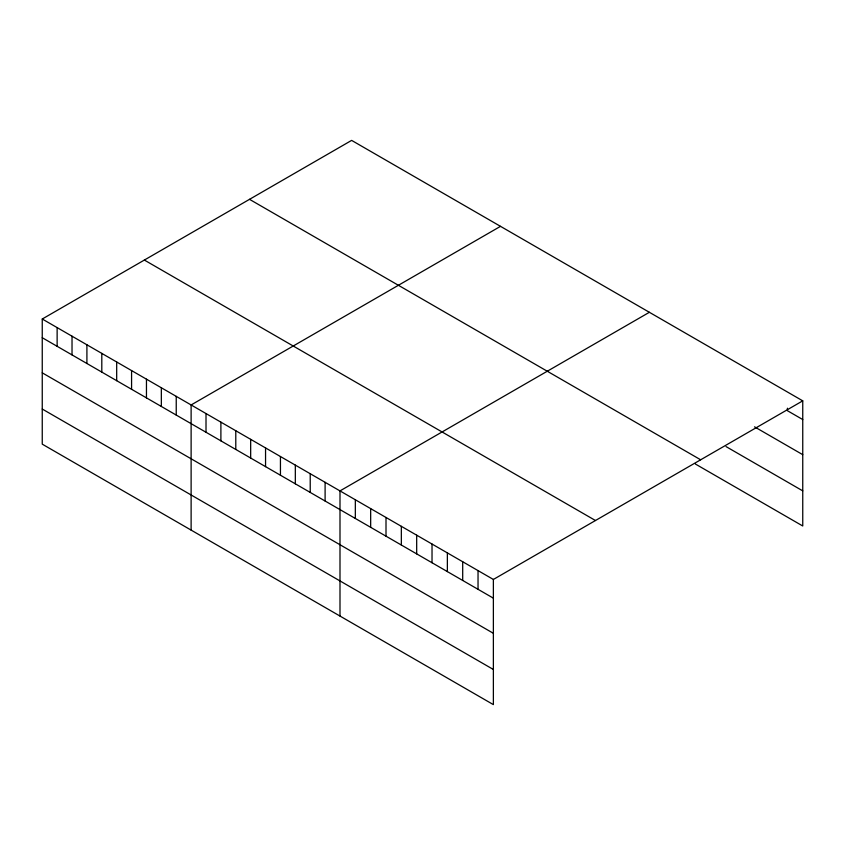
<?xml version="1.0" encoding="UTF-8"?>
<svg xmlns="http://www.w3.org/2000/svg" width="845" height="845" viewBox="0 0 845 845"><rect width="100%" height="100%" fill="white"/><g stroke="black" fill="none" stroke-linecap="round" stroke-linejoin="round"><path stroke-width="1.27" d="M42.25 319.009L493.374 579.459L493.374 704.614L42.25 444.153L42.25 319.009L351.626 140.386L802.75 400.847L802.75 525.991L695.382 464.011M500.493 226.344L191.118 404.956L191.118 530.111M649.372 312.291L339.996 490.903L339.996 616.058M493.374 579.459L802.75 400.847M802.75 419.553L787.413 410.691L787.413 408.198M754.543 426.841L802.75 454.673M726.056 446.593L802.75 490.871M249.528 199.335L700.653 459.786M144.347 260.059L595.471 520.52M42.25 337.715L493.374 598.165M42.25 372.835L493.374 633.296M42.25 409.033L493.374 669.483M478.038 570.607L478.038 589.314M462.701 561.745L462.701 580.452M447.364 552.894L447.364 571.6M432.027 544.043L432.027 562.749M416.68 535.181L416.68 553.887M401.343 526.329L401.343 545.036M386.007 517.467L386.007 536.174M370.67 508.616L370.67 527.322M355.333 499.765L355.333 518.471M325.103 482.315L325.103 501.011M310.221 473.718L310.221 492.424M295.327 465.12L295.327 483.826M280.445 456.522L280.445 475.228M265.552 447.934L265.552 466.641M250.669 439.337L250.669 458.043M235.787 430.739L235.787 449.445M220.894 422.141L220.894 440.847M206.011 413.554L206.011 432.26M176.235 396.358L176.235 415.064M161.342 387.77L161.342 406.466M146.46 379.173L146.46 397.879M131.577 370.575L131.577 389.281M116.684 361.977L116.684 380.683M101.801 353.39L101.801 372.096M86.908 344.792L86.908 363.498M72.026 336.194L72.026 354.9M57.133 327.596L57.133 346.302"/></g></svg>
